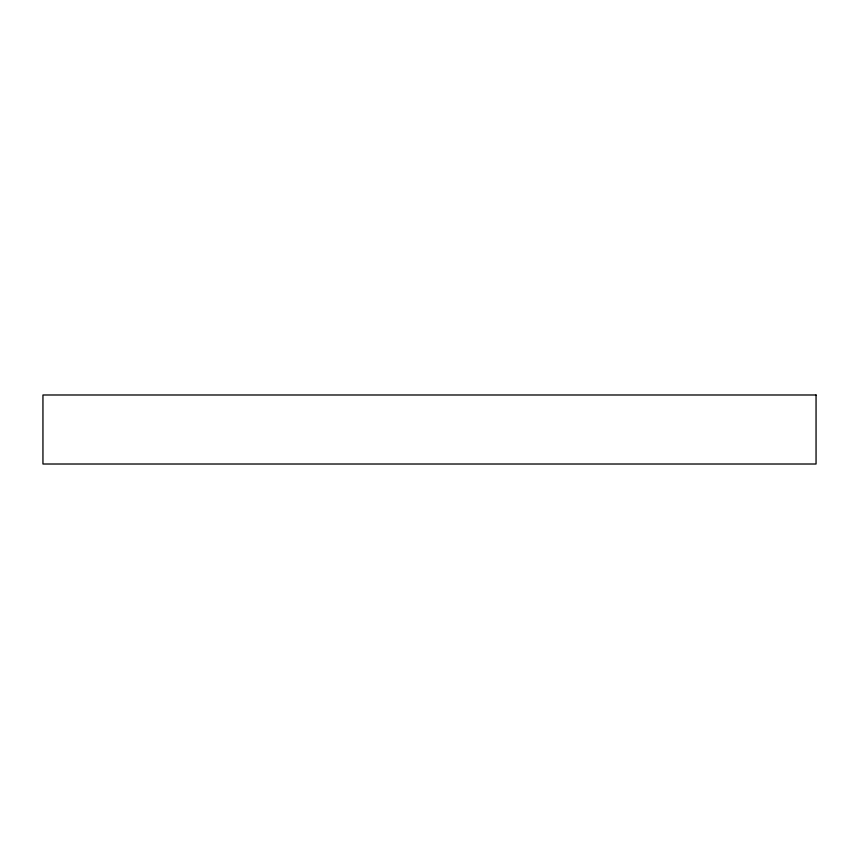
<?xml version="1.0" encoding="UTF-8"?>
<svg xmlns="http://www.w3.org/2000/svg" width="859" height="859" viewBox="0 0 859 859"><rect width="100%" height="100%" fill="white"/><g stroke="black" fill="none" stroke-linecap="round" stroke-linejoin="round"><path stroke-width="1.29" d="M816.05 394.99L42.95 394.99L42.95 464.01L816.05 464.01L816.05 394.99"/></g></svg>
